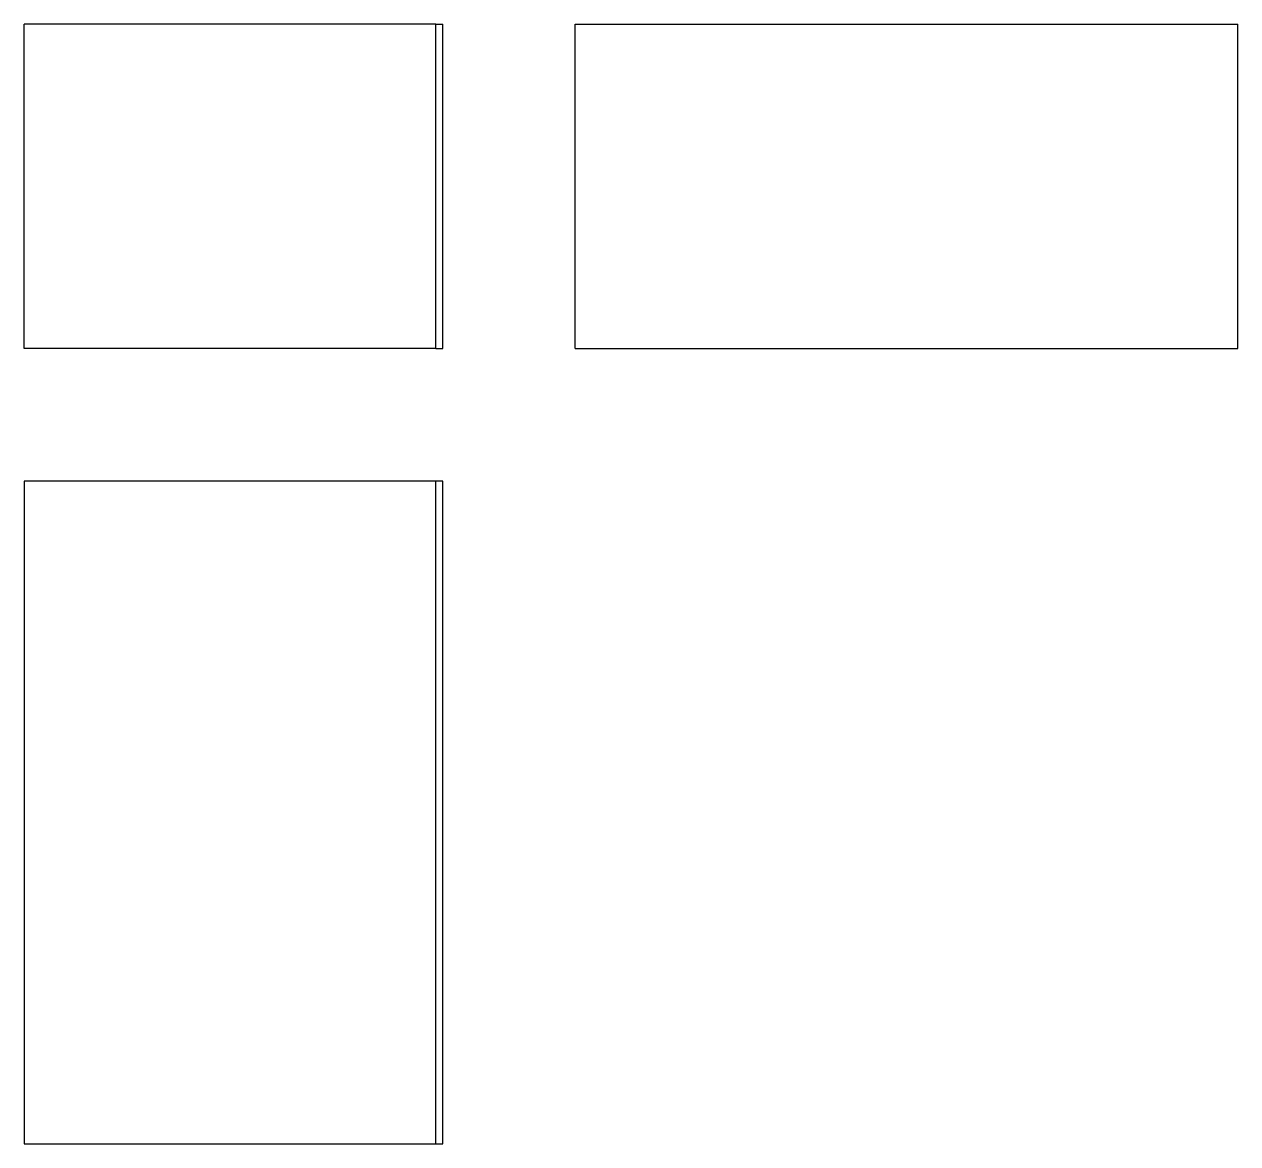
# Model space of a CAD drawing. Extents: x 0 to 2.75, y 0 to 2.53.
import ezdxf

# ---------------------------------------------------------------- set-up
doc = ezdxf.new("R2010")
doc.units = 0
for name, color, linetype in [('FRONT', 7, 'CONTINUOUS'), ('LEFT', 7, 'CONTINUOUS'), ('TOP', 7, 'CONTINUOUS')]:
    doc.layers.add(name, color=color, linetype=linetype)

msp = doc.modelspace()

# ---------------------------------------------------------------- linework, layer by layer
at = {"layer": 'FRONT'}
for p, q in [((0.931579, 2.534375), (0, 2.534375)), ((0, 1.8), (0, 2.534375)), ((0.931579, 2.534375), (0.947368, 2.534375)), ((0.931579, 1.8), (0.931579, 2.534375)), ((0.947368, 1.8), (0.947368, 2.534375)), ((0.931579, 1.8), (0, 1.8)), ((0.931579, 1.8), (0.947368, 1.8))]:
    msp.add_line(p, q, dxfattribs=at)
at = {"layer": 'LEFT'}
for p, q in [((1.247368, 1.8), (1.247368, 2.534375)), ((1.247368, 2.534375), (2.747368, 2.534375)), ((2.747368, 1.8), (2.747368, 2.534375)), ((1.247368, 1.8), (2.747368, 1.8))]:
    msp.add_line(p, q, dxfattribs=at)
at = {"layer": 'TOP'}
for p, q in [((0.931579, 1.5), (0, 1.5)), ((0, 1.5), (0, 0)), ((0.931579, 1.5), (0, 1.5)), ((0, 1.5), (0, 0)), ((0.947368, 1.5), (0.931579, 1.5)), ((0.931579, 0), (0.931579, 1.5)), ((0.947368, 0), (0.947368, 1.5)), ((0, 0), (0.931579, 0)), ((0, 0), (0.931579, 0)), ((0.931579, 0), (0.947368, 0))]:
    msp.add_line(p, q, dxfattribs=at)

doc.saveas('drawing.dxf')
